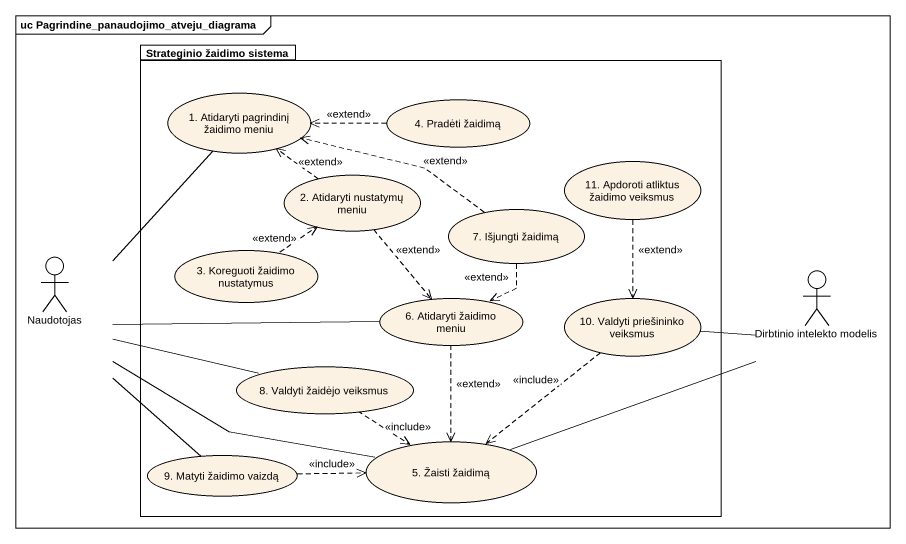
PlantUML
@startuml
mainframe uc Pagrindine_panaudojimo_atveju_diagrama
package "Strateginio žaidimo sistema" as Strateginio_žaidimo_sistema {
  usecase "1. Atidaryti pagrindinį žaidimo meniu" as u1_Atidaryti_pagrindinį
  usecase "4. Pradėti žaidimą" as u4_Pradėti_žaidimą
  usecase "11. Apdoroti atliktus žaidimo veiksmus" as u11_Apdoroti_atliktus
  usecase "2. Atidaryti nustatymų meniu" as u2_Atidaryti_nustatymų_meniu
  usecase "7. Išjungti žaidimą" as u7_Išjungti_žaidimą
  usecase "3. Koreguoti žaidimo nustatymus" as u3_Koreguoti_žaidimo
  usecase "6. Atidaryti žaidimo meniu" as u6_Atidaryti_žaidimo_meniu
  usecase "10. Valdyti priešininko veiksmus" as u10_Valdyti_priešininko
  usecase "8. Valdyti žaidėjo veiksmus" as u8_Valdyti_žaidėjo_veiksmus
  usecase "9. Matyti žaidimo vaizdą" as u9_Matyti_žaidimo_vaizdą
  usecase "5. Žaisti žaidimą" as u5_Žaisti_žaidimą
}
actor Naudotojas
actor "Dirbtinio intelekto modelis" as Dirbtinio_intelekto_modelis
u4_Pradėti_žaidimą .left.> u1_Atidaryti_pagrindinį : <<extend>>
u11_Apdoroti_atliktus ..> u10_Valdyti_priešininko : <<extend>>
u2_Atidaryti_nustatymų_meniu .up.> u1_Atidaryti_pagrindinį : <<extend>>
u2_Atidaryti_nustatymų_meniu ..> u6_Atidaryti_žaidimo_meniu : <<extend>>
u7_Išjungti_žaidimą .left.> u1_Atidaryti_pagrindinį : <<extend>>
u7_Išjungti_žaidimą ..> u6_Atidaryti_žaidimo_meniu : <<extend>>
Naudotojas -up- u1_Atidaryti_pagrindinį
Naudotojas -right- u6_Atidaryti_žaidimo_meniu
Naudotojas -right- u8_Valdyti_žaidėjo_veiksmus
Naudotojas -- u9_Matyti_žaidimo_vaizdą
Naudotojas -right- u5_Žaisti_žaidimą
u3_Koreguoti_žaidimo .up.> u2_Atidaryti_nustatymų_meniu : <<extend>>
u6_Atidaryti_žaidimo_meniu ..> u5_Žaisti_žaidimą : <<extend>>
u10_Valdyti_priešininko -right- Dirbtinio_intelekto_modelis
u10_Valdyti_priešininko ..> u5_Žaisti_žaidimą : <<include>>
u8_Valdyti_žaidėjo_veiksmus ..> u5_Žaisti_žaidimą : <<include>>
u9_Matyti_žaidimo_vaizdą .right.> u5_Žaisti_žaidimą : <<include>>
u5_Žaisti_žaidimą -right- Dirbtinio_intelekto_modelis
@enduml
